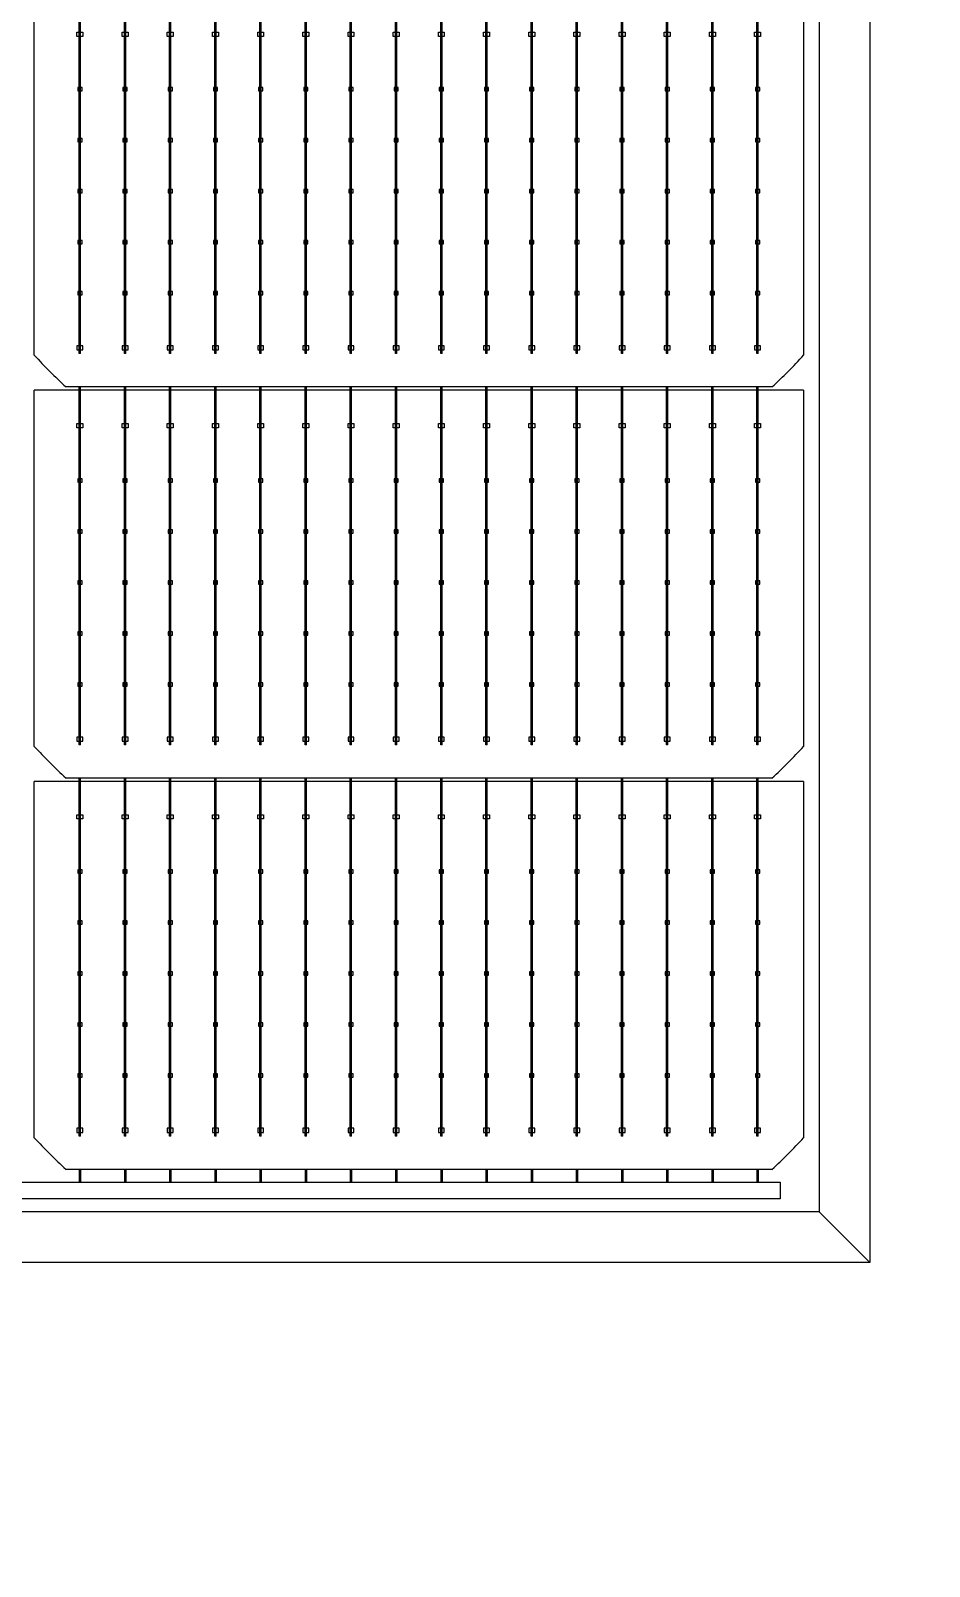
# Model space of a CAD drawing. Header units: millimetres. Extents: x 10297564 to 11610295, y -9287743 to -8409454.
# Drawn here: x 10674389 to 10676095, y -9208731 to -9205814 of the extents above; entities that cross this region are included whole.
import ezdxf

# ---------------------------------------------------------------- set-up
doc = ezdxf.new("R2010")
doc.units = ezdxf.units.MM
doc.header["$LTSCALE"] = 100
doc.layers.add('TEXTLINE', color=1, linetype='Continuous')

# ---------------------------------------------------------------- blocks, each defined once
blk = doc.blocks.new('635W')
for p, q in [((10687025.46, -10026415.96), (10687025.46, -10026331.16)), ((10687025.78, -10026415.96), (10687025.78, -10026331.16)), ((10687036.16, -10026415.96), (10687036.16, -10026331.16)), ((10687036.48, -10026415.96), (10687036.48, -10026331.16)), ((10687046.86, -10026415.96), (10687046.86, -10026331.16)), ((10687047.18, -10026415.96), (10687047.18, -10026331.16)), ((10687057.56, -10026415.96), (10687057.56, -10026331.16)), ((10687057.88, -10026415.96), (10687057.88, -10026331.16)), ((10687068.26, -10026415.96), (10687068.26, -10026331.16)), ((10687068.58, -10026415.96), (10687068.58, -10026331.16)), ((10687078.96, -10026415.96), (10687078.96, -10026331.16)), ((10687079.28, -10026415.96), (10687079.28, -10026331.16)), ((10687089.66, -10026415.96), (10687089.66, -10026331.16)), ((10687089.98, -10026415.96), (10687089.98, -10026331.16)), ((10687100.36, -10026415.96), (10687100.36, -10026331.16)), ((10687100.68, -10026415.96), (10687100.68, -10026331.16)), ((10687111.06, -10026415.96), (10687111.06, -10026331.16)), ((10687111.38, -10026415.96), (10687111.38, -10026331.16)), ((10687121.76, -10026415.96), (10687121.76, -10026331.16)), ((10687122.08, -10026415.96), (10687122.08, -10026331.16)), ((10687132.46, -10026415.96), (10687132.46, -10026331.16)), ((10687132.78, -10026415.96), (10687132.78, -10026331.16)), ((10687143.16, -10026415.96), (10687143.16, -10026331.16)), ((10687143.48, -10026415.96), (10687143.48, -10026331.16)), ((10687153.86, -10026415.96), (10687153.86, -10026331.16)), ((10687154.18, -10026415.96), (10687154.18, -10026331.16)), ((10687164.56, -10026415.96), (10687164.56, -10026331.16)), ((10687164.88, -10026415.96), (10687164.88, -10026331.16)), ((10687175.26, -10026415.96), (10687175.26, -10026331.16)), ((10687175.58, -10026415.96), (10687175.58, -10026331.16)), ((10687185.96, -10026415.96), (10687185.96, -10026331.16)), ((10687186.28, -10026415.96), (10687186.28, -10026331.16)), ((10687197.02, -10026424.64), (10687014.82, -10026424.64)), ((10687025.46, -10026508.64), (10687025.46, -10026423.83)), ((10687025.78, -10026508.64), (10687025.78, -10026423.83)), ((10687036.16, -10026508.64), (10687036.16, -10026423.83)), ((10687036.48, -10026508.64), (10687036.48, -10026423.83)), ((10687046.86, -10026508.64), (10687046.86, -10026423.83)), ((10687047.18, -10026508.64), (10687047.18, -10026423.83)), ((10687057.56, -10026508.64), (10687057.56, -10026423.83)), ((10687057.88, -10026508.64), (10687057.88, -10026423.83)), ((10687068.26, -10026508.64), (10687068.26, -10026423.83)), ((10687068.58, -10026508.64), (10687068.58, -10026423.83)), ((10687078.96, -10026508.64), (10687078.96, -10026423.83)), ((10687079.28, -10026508.64), (10687079.28, -10026423.83)), ((10687089.66, -10026508.64), (10687089.66, -10026423.83)), ((10687089.98, -10026508.64), (10687089.98, -10026423.83)), ((10687100.36, -10026508.64), (10687100.36, -10026423.83)), ((10687100.68, -10026508.64), (10687100.68, -10026423.83)), ((10687111.06, -10026508.64), (10687111.06, -10026423.83)), ((10687111.38, -10026508.64), (10687111.38, -10026423.83)), ((10687121.76, -10026508.64), (10687121.76, -10026423.83)), ((10687122.08, -10026508.64), (10687122.08, -10026423.83)), ((10687132.46, -10026508.64), (10687132.46, -10026423.83)), ((10687132.78, -10026508.64), (10687132.78, -10026423.83)), ((10687143.16, -10026508.64), (10687143.16, -10026423.83)), ((10687143.48, -10026508.64), (10687143.48, -10026423.83)), ((10687153.86, -10026508.64), (10687153.86, -10026423.83)), ((10687154.18, -10026508.64), (10687154.18, -10026423.83)), ((10687164.56, -10026508.64), (10687164.56, -10026423.83)), ((10687164.88, -10026508.64), (10687164.88, -10026423.83)), ((10687175.26, -10026508.64), (10687175.26, -10026423.83)), ((10687175.58, -10026508.64), (10687175.58, -10026423.83)), ((10687185.96, -10026508.64), (10687185.96, -10026423.83)), ((10687186.28, -10026508.64), (10687186.28, -10026423.83)), ((10687025.46, -10026601.31), (10687025.46, -10026516.51)), ((10687025.78, -10026601.31), (10687025.78, -10026516.51)), ((10687036.16, -10026601.31), (10687036.16, -10026516.51)), ((10687036.48, -10026601.31), (10687036.48, -10026516.51)), ((10687046.86, -10026601.31), (10687046.86, -10026516.51)), ((10687047.18, -10026601.31), (10687047.18, -10026516.51)), ((10687057.56, -10026601.31), (10687057.56, -10026516.51)), ((10687057.88, -10026601.31), (10687057.88, -10026516.51)), ((10687068.26, -10026601.31), (10687068.26, -10026516.51)), ((10687068.58, -10026601.31), (10687068.58, -10026516.51)), ((10687078.96, -10026601.31), (10687078.96, -10026516.51)), ((10687079.28, -10026601.31), (10687079.28, -10026516.51)), ((10687089.66, -10026601.31), (10687089.66, -10026516.51)), ((10687089.98, -10026601.31), (10687089.98, -10026516.51)), ((10687100.36, -10026601.31), (10687100.36, -10026516.51)), ((10687100.68, -10026601.31), (10687100.68, -10026516.51)), ((10687111.06, -10026601.31), (10687111.06, -10026516.51)), ((10687111.38, -10026601.31), (10687111.38, -10026516.51)), ((10687121.76, -10026601.31), (10687121.76, -10026516.51)), ((10687122.08, -10026601.31), (10687122.08, -10026516.51)), ((10687132.46, -10026601.31), (10687132.46, -10026516.51)), ((10687132.78, -10026601.31), (10687132.78, -10026516.51)), ((10687143.16, -10026601.31), (10687143.16, -10026516.51)), ((10687143.48, -10026601.31), (10687143.48, -10026516.51)), ((10687153.86, -10026601.31), (10687153.86, -10026516.51)), ((10687154.18, -10026601.31), (10687154.18, -10026516.51)), ((10687164.56, -10026601.31), (10687164.56, -10026516.51)), ((10687164.88, -10026601.31), (10687164.88, -10026516.51)), ((10687175.26, -10026601.31), (10687175.26, -10026516.51)), ((10687175.58, -10026601.31), (10687175.58, -10026516.51)), ((10687185.96, -10026601.31), (10687185.96, -10026516.51)), ((10687186.28, -10026601.31), (10687186.28, -10026516.51)), ((10687197.02, -10026517.31), (10687014.82, -10026517.31)), ((10687025.46, -10026609.19), (10687025.46, -10026612.19)), ((10687025.78, -10026609.19), (10687025.78, -10026612.19)), ((10687036.16, -10026609.19), (10687036.16, -10026612.19)), ((10687036.48, -10026609.19), (10687036.48, -10026612.19)), ((10687046.86, -10026609.19), (10687046.86, -10026612.19)), ((10687047.18, -10026609.19), (10687047.18, -10026612.19)), ((10687057.56, -10026609.19), (10687057.56, -10026612.19)), ((10687057.88, -10026609.19), (10687057.88, -10026612.19)), ((10687068.26, -10026609.19), (10687068.26, -10026612.19)), ((10687068.58, -10026609.19), (10687068.58, -10026612.19)), ((10687078.96, -10026609.19), (10687078.96, -10026612.19)), ((10687079.28, -10026609.19), (10687079.28, -10026612.19)), ((10687089.66, -10026609.19), (10687089.66, -10026612.19)), ((10687089.98, -10026609.19), (10687089.98, -10026612.19)), ((10687100.36, -10026609.19), (10687100.36, -10026612.19)), ((10687100.68, -10026609.19), (10687100.68, -10026612.19)), ((10687111.06, -10026609.19), (10687111.06, -10026612.19)), ((10687111.38, -10026609.19), (10687111.38, -10026612.19)), ((10687121.76, -10026609.19), (10687121.76, -10026612.19)), ((10687122.08, -10026609.19), (10687122.08, -10026612.19)), ((10687132.46, -10026609.19), (10687132.46, -10026612.19)), ((10687132.78, -10026609.19), (10687132.78, -10026612.19)), ((10687143.16, -10026609.19), (10687143.16, -10026612.19)), ((10687143.48, -10026609.19), (10687143.48, -10026612.19)), ((10687153.86, -10026609.19), (10687153.86, -10026612.19)), ((10687154.18, -10026609.19), (10687154.18, -10026612.19)), ((10687164.56, -10026609.19), (10687164.56, -10026612.19)), ((10687164.88, -10026609.19), (10687164.88, -10026612.19)), ((10687175.26, -10026609.19), (10687175.26, -10026612.19)), ((10687175.58, -10026609.19), (10687175.58, -10026612.19)), ((10687185.96, -10026609.19), (10687185.96, -10026612.19)), ((10687186.28, -10026609.19), (10687186.28, -10026612.19)), ((10687200.67, -10026619.21), (10687212.67, -10026631.21))]:
    blk.add_line(p, q)
for points in [[(10686079.67, -10024167.21), (10687212.67, -10024167.21), (10687212.67, -10026631.21), (10686079.67, -10026631.21)], [(10686091.67, -10024179.21), (10687200.67, -10024179.21), (10687200.67, -10026619.21), (10686091.67, -10026619.21)], [(10687024.92, -10026340.83), (10687024.92, -10026339.83), (10687026.32, -10026339.83), (10687026.32, -10026340.83)], [(10687035.62, -10026340.83), (10687035.62, -10026339.83), (10687037.02, -10026339.83), (10687037.02, -10026340.83)], [(10687046.32, -10026340.83), (10687046.32, -10026339.83), (10687047.72, -10026339.83), (10687047.72, -10026340.83)], [(10687057.02, -10026340.83), (10687057.02, -10026339.83), (10687058.42, -10026339.83), (10687058.42, -10026340.83)], [(10687067.72, -10026340.83), (10687067.72, -10026339.83), (10687069.12, -10026339.83), (10687069.12, -10026340.83)], [(10687078.42, -10026340.83), (10687078.42, -10026339.83), (10687079.82, -10026339.83), (10687079.82, -10026340.83)], [(10687089.12, -10026340.83), (10687089.12, -10026339.83), (10687090.52, -10026339.83), (10687090.52, -10026340.83)], [(10687099.82, -10026340.83), (10687099.82, -10026339.83), (10687101.22, -10026339.83), (10687101.22, -10026340.83)], [(10687110.52, -10026340.83), (10687110.52, -10026339.83), (10687111.92, -10026339.83), (10687111.92, -10026340.83)], [(10687121.22, -10026340.83), (10687121.22, -10026339.83), (10687122.62, -10026339.83), (10687122.62, -10026340.83)], [(10687131.92, -10026340.83), (10687131.92, -10026339.83), (10687133.32, -10026339.83), (10687133.32, -10026340.83)], [(10687142.62, -10026340.83), (10687142.62, -10026339.83), (10687144.02, -10026339.83), (10687144.02, -10026340.83)], [(10687153.32, -10026340.83), (10687153.32, -10026339.83), (10687154.72, -10026339.83), (10687154.72, -10026340.83)], [(10687164.02, -10026340.83), (10687164.02, -10026339.83), (10687165.42, -10026339.83), (10687165.42, -10026340.83)], [(10687174.72, -10026340.83), (10687174.72, -10026339.83), (10687176.12, -10026339.83), (10687176.12, -10026340.83)], [(10687185.42, -10026340.83), (10687185.42, -10026339.83), (10687186.82, -10026339.83), (10687186.82, -10026340.83)], [(10687026.12, -10026352.9), (10687025.12, -10026352.9), (10687025.12, -10026353.7), (10687026.12, -10026353.7)], [(10687036.82, -10026352.9), (10687035.82, -10026352.9), (10687035.82, -10026353.7), (10687036.82, -10026353.7)], [(10687047.52, -10026352.9), (10687046.52, -10026352.9), (10687046.52, -10026353.7), (10687047.52, -10026353.7)], [(10687058.22, -10026352.9), (10687057.22, -10026352.9), (10687057.22, -10026353.7), (10687058.22, -10026353.7)], [(10687068.92, -10026352.9), (10687067.92, -10026352.9), (10687067.92, -10026353.7), (10687068.92, -10026353.7)], [(10687079.62, -10026352.9), (10687078.62, -10026352.9), (10687078.62, -10026353.7), (10687079.62, -10026353.7)], [(10687090.32, -10026352.9), (10687089.32, -10026352.9), (10687089.32, -10026353.7), (10687090.32, -10026353.7)], [(10687101.02, -10026352.9), (10687100.02, -10026352.9), (10687100.02, -10026353.7), (10687101.02, -10026353.7)], [(10687111.72, -10026352.9), (10687110.72, -10026352.9), (10687110.72, -10026353.7), (10687111.72, -10026353.7)], [(10687122.42, -10026352.9), (10687121.42, -10026352.9), (10687121.42, -10026353.7), (10687122.42, -10026353.7)], [(10687133.12, -10026352.9), (10687132.12, -10026352.9), (10687132.12, -10026353.7), (10687133.12, -10026353.7)], [(10687143.82, -10026352.9), (10687142.82, -10026352.9), (10687142.82, -10026353.7), (10687143.82, -10026353.7)], [(10687154.52, -10026352.9), (10687153.52, -10026352.9), (10687153.52, -10026353.7), (10687154.52, -10026353.7)], [(10687165.22, -10026352.9), (10687164.22, -10026352.9), (10687164.22, -10026353.7), (10687165.22, -10026353.7)], [(10687175.92, -10026352.9), (10687174.92, -10026352.9), (10687174.92, -10026353.7), (10687175.92, -10026353.7)], [(10687186.62, -10026352.9), (10687185.62, -10026352.9), (10687185.62, -10026353.7), (10687186.62, -10026353.7)], [(10687026.12, -10026364.98), (10687025.12, -10026364.98), (10687025.12, -10026365.78), (10687026.12, -10026365.78)], [(10687036.82, -10026364.98), (10687035.82, -10026364.98), (10687035.82, -10026365.78), (10687036.82, -10026365.78)], [(10687047.52, -10026364.98), (10687046.52, -10026364.98), (10687046.52, -10026365.78), (10687047.52, -10026365.78)], [(10687058.22, -10026364.98), (10687057.22, -10026364.98), (10687057.22, -10026365.78), (10687058.22, -10026365.78)], [(10687068.92, -10026364.98), (10687067.92, -10026364.98), (10687067.92, -10026365.78), (10687068.92, -10026365.78)], [(10687079.62, -10026364.98), (10687078.62, -10026364.98), (10687078.62, -10026365.78), (10687079.62, -10026365.78)], [(10687090.32, -10026364.98), (10687089.32, -10026364.98), (10687089.32, -10026365.78), (10687090.32, -10026365.78)], [(10687101.02, -10026364.98), (10687100.02, -10026364.98), (10687100.02, -10026365.78), (10687101.02, -10026365.78)], [(10687111.72, -10026364.98), (10687110.72, -10026364.98), (10687110.72, -10026365.78), (10687111.72, -10026365.78)], [(10687122.42, -10026364.98), (10687121.42, -10026364.98), (10687121.42, -10026365.78), (10687122.42, -10026365.78)], [(10687133.12, -10026364.98), (10687132.12, -10026364.98), (10687132.12, -10026365.78), (10687133.12, -10026365.78)], [(10687143.82, -10026364.98), (10687142.82, -10026364.98), (10687142.82, -10026365.78), (10687143.82, -10026365.78)], [(10687154.52, -10026364.98), (10687153.52, -10026364.98), (10687153.52, -10026365.78), (10687154.52, -10026365.78)], [(10687165.22, -10026364.98), (10687164.22, -10026364.98), (10687164.22, -10026365.78), (10687165.22, -10026365.78)], [(10687175.92, -10026364.98), (10687174.92, -10026364.98), (10687174.92, -10026365.78), (10687175.92, -10026365.78)], [(10687186.62, -10026364.98), (10687185.62, -10026364.98), (10687185.62, -10026365.78), (10687186.62, -10026365.78)], [(10687026.12, -10026377.06), (10687025.12, -10026377.06), (10687025.12, -10026377.86), (10687026.12, -10026377.86)], [(10687036.82, -10026377.06), (10687035.82, -10026377.06), (10687035.82, -10026377.86), (10687036.82, -10026377.86)], [(10687047.52, -10026377.06), (10687046.52, -10026377.06), (10687046.52, -10026377.86), (10687047.52, -10026377.86)], [(10687058.22, -10026377.06), (10687057.22, -10026377.06), (10687057.22, -10026377.86), (10687058.22, -10026377.86)], [(10687068.92, -10026377.06), (10687067.92, -10026377.06), (10687067.92, -10026377.86), (10687068.92, -10026377.86)], [(10687079.62, -10026377.06), (10687078.62, -10026377.06), (10687078.62, -10026377.86), (10687079.62, -10026377.86)], [(10687090.32, -10026377.06), (10687089.32, -10026377.06), (10687089.32, -10026377.86), (10687090.32, -10026377.86)], [(10687101.02, -10026377.06), (10687100.02, -10026377.06), (10687100.02, -10026377.86), (10687101.02, -10026377.86)], [(10687111.72, -10026377.06), (10687110.72, -10026377.06), (10687110.72, -10026377.86), (10687111.72, -10026377.86)], [(10687122.42, -10026377.06), (10687121.42, -10026377.06), (10687121.42, -10026377.86), (10687122.42, -10026377.86)], [(10687133.12, -10026377.06), (10687132.12, -10026377.06), (10687132.12, -10026377.86), (10687133.12, -10026377.86)], [(10687143.82, -10026377.06), (10687142.82, -10026377.06), (10687142.82, -10026377.86), (10687143.82, -10026377.86)], [(10687154.52, -10026377.06), (10687153.52, -10026377.06), (10687153.52, -10026377.86), (10687154.52, -10026377.86)], [(10687165.22, -10026377.06), (10687164.22, -10026377.06), (10687164.22, -10026377.86), (10687165.22, -10026377.86)], [(10687175.92, -10026377.06), (10687174.92, -10026377.06), (10687174.92, -10026377.86), (10687175.92, -10026377.86)], [(10687186.62, -10026377.06), (10687185.62, -10026377.06), (10687185.62, -10026377.86), (10687186.62, -10026377.86)], [(10687026.12, -10026389.14), (10687025.12, -10026389.14), (10687025.12, -10026389.94), (10687026.12, -10026389.94)], [(10687036.82, -10026389.14), (10687035.82, -10026389.14), (10687035.82, -10026389.94), (10687036.82, -10026389.94)], [(10687047.52, -10026389.14), (10687046.52, -10026389.14), (10687046.52, -10026389.94), (10687047.52, -10026389.94)], [(10687058.22, -10026389.14), (10687057.22, -10026389.14), (10687057.22, -10026389.94), (10687058.22, -10026389.94)], [(10687068.92, -10026389.14), (10687067.92, -10026389.14), (10687067.92, -10026389.94), (10687068.92, -10026389.94)], [(10687079.62, -10026389.14), (10687078.62, -10026389.14), (10687078.62, -10026389.94), (10687079.62, -10026389.94)], [(10687090.32, -10026389.14), (10687089.32, -10026389.14), (10687089.32, -10026389.94), (10687090.32, -10026389.94)], [(10687101.02, -10026389.14), (10687100.02, -10026389.14), (10687100.02, -10026389.94), (10687101.02, -10026389.94)], [(10687111.72, -10026389.14), (10687110.72, -10026389.14), (10687110.72, -10026389.94), (10687111.72, -10026389.94)], [(10687122.42, -10026389.14), (10687121.42, -10026389.14), (10687121.42, -10026389.94), (10687122.42, -10026389.94)], [(10687133.12, -10026389.14), (10687132.12, -10026389.14), (10687132.12, -10026389.94), (10687133.12, -10026389.94)], [(10687143.82, -10026389.14), (10687142.82, -10026389.14), (10687142.82, -10026389.94), (10687143.82, -10026389.94)], [(10687154.52, -10026389.14), (10687153.52, -10026389.14), (10687153.52, -10026389.94), (10687154.52, -10026389.94)], [(10687165.22, -10026389.14), (10687164.22, -10026389.14), (10687164.22, -10026389.94), (10687165.22, -10026389.94)], [(10687175.92, -10026389.14), (10687174.92, -10026389.14), (10687174.92, -10026389.94), (10687175.92, -10026389.94)], [(10687186.62, -10026389.14), (10687185.62, -10026389.14), (10687185.62, -10026389.94), (10687186.62, -10026389.94)], [(10687026.12, -10026401.22), (10687025.12, -10026401.22), (10687025.12, -10026402.02), (10687026.12, -10026402.02)], [(10687036.82, -10026401.22), (10687035.82, -10026401.22), (10687035.82, -10026402.02), (10687036.82, -10026402.02)], [(10687047.52, -10026401.22), (10687046.52, -10026401.22), (10687046.52, -10026402.02), (10687047.52, -10026402.02)], [(10687058.22, -10026401.22), (10687057.22, -10026401.22), (10687057.22, -10026402.02), (10687058.22, -10026402.02)], [(10687068.92, -10026401.22), (10687067.92, -10026401.22), (10687067.92, -10026402.02), (10687068.92, -10026402.02)], [(10687079.62, -10026401.22), (10687078.62, -10026401.22), (10687078.62, -10026402.02), (10687079.62, -10026402.02)], [(10687090.32, -10026401.22), (10687089.32, -10026401.22), (10687089.32, -10026402.02), (10687090.32, -10026402.02)], [(10687101.02, -10026401.22), (10687100.02, -10026401.22), (10687100.02, -10026402.02), (10687101.02, -10026402.02)], [(10687111.72, -10026401.22), (10687110.72, -10026401.22), (10687110.72, -10026402.02), (10687111.72, -10026402.02)], [(10687122.42, -10026401.22), (10687121.42, -10026401.22), (10687121.42, -10026402.02), (10687122.42, -10026402.02)], [(10687133.12, -10026401.22), (10687132.12, -10026401.22), (10687132.12, -10026402.02), (10687133.12, -10026402.02)], [(10687143.82, -10026401.22), (10687142.82, -10026401.22), (10687142.82, -10026402.02), (10687143.82, -10026402.02)], [(10687154.52, -10026401.22), (10687153.52, -10026401.22), (10687153.52, -10026402.02), (10687154.52, -10026402.02)], [(10687165.22, -10026401.22), (10687164.22, -10026401.22), (10687164.22, -10026402.02), (10687165.22, -10026402.02)], [(10687175.92, -10026401.22), (10687174.92, -10026401.22), (10687174.92, -10026402.02), (10687175.92, -10026402.02)], [(10687186.62, -10026401.22), (10687185.62, -10026401.22), (10687185.62, -10026402.02), (10687186.62, -10026402.02)], [(10687024.92, -10026414.09), (10687024.92, -10026415.09), (10687026.32, -10026415.09), (10687026.32, -10026414.09)], [(10687035.62, -10026414.09), (10687035.62, -10026415.09), (10687037.02, -10026415.09), (10687037.02, -10026414.09)], [(10687046.32, -10026414.09), (10687046.32, -10026415.09), (10687047.72, -10026415.09), (10687047.72, -10026414.09)], [(10687057.02, -10026414.09), (10687057.02, -10026415.09), (10687058.42, -10026415.09), (10687058.42, -10026414.09)], [(10687067.72, -10026414.09), (10687067.72, -10026415.09), (10687069.12, -10026415.09), (10687069.12, -10026414.09)], [(10687078.42, -10026414.09), (10687078.42, -10026415.09), (10687079.82, -10026415.09), (10687079.82, -10026414.09)], [(10687089.12, -10026414.09), (10687089.12, -10026415.09), (10687090.52, -10026415.09), (10687090.52, -10026414.09)], [(10687099.82, -10026414.09), (10687099.82, -10026415.09), (10687101.22, -10026415.09), (10687101.22, -10026414.09)], [(10687110.52, -10026414.09), (10687110.52, -10026415.09), (10687111.92, -10026415.09), (10687111.92, -10026414.09)], [(10687121.22, -10026414.09), (10687121.22, -10026415.09), (10687122.62, -10026415.09), (10687122.62, -10026414.09)], [(10687131.92, -10026414.09), (10687131.92, -10026415.09), (10687133.32, -10026415.09), (10687133.32, -10026414.09)], [(10687142.62, -10026414.09), (10687142.62, -10026415.09), (10687144.02, -10026415.09), (10687144.02, -10026414.09)], [(10687153.32, -10026414.09), (10687153.32, -10026415.09), (10687154.72, -10026415.09), (10687154.72, -10026414.09)], [(10687164.02, -10026414.09), (10687164.02, -10026415.09), (10687165.42, -10026415.09), (10687165.42, -10026414.09)], [(10687174.72, -10026414.09), (10687174.72, -10026415.09), (10687176.12, -10026415.09), (10687176.12, -10026414.09)], [(10687185.42, -10026414.09), (10687185.42, -10026415.09), (10687186.82, -10026415.09), (10687186.82, -10026414.09)], [(10687024.92, -10026433.51), (10687024.92, -10026432.51), (10687026.32, -10026432.51), (10687026.32, -10026433.51)], [(10687035.62, -10026433.51), (10687035.62, -10026432.51), (10687037.02, -10026432.51), (10687037.02, -10026433.51)], [(10687046.32, -10026433.51), (10687046.32, -10026432.51), (10687047.72, -10026432.51), (10687047.72, -10026433.51)], [(10687057.02, -10026433.51), (10687057.02, -10026432.51), (10687058.42, -10026432.51), (10687058.42, -10026433.51)], [(10687067.72, -10026433.51), (10687067.72, -10026432.51), (10687069.12, -10026432.51), (10687069.12, -10026433.51)], [(10687078.42, -10026433.51), (10687078.42, -10026432.51), (10687079.82, -10026432.51), (10687079.82, -10026433.51)], [(10687089.12, -10026433.51), (10687089.12, -10026432.51), (10687090.52, -10026432.51), (10687090.52, -10026433.51)], [(10687099.82, -10026433.51), (10687099.82, -10026432.51), (10687101.22, -10026432.51), (10687101.22, -10026433.51)], [(10687110.52, -10026433.51), (10687110.52, -10026432.51), (10687111.92, -10026432.51), (10687111.92, -10026433.51)], [(10687121.22, -10026433.51), (10687121.22, -10026432.51), (10687122.62, -10026432.51), (10687122.62, -10026433.51)], [(10687131.92, -10026433.51), (10687131.92, -10026432.51), (10687133.32, -10026432.51), (10687133.32, -10026433.51)], [(10687142.62, -10026433.51), (10687142.62, -10026432.51), (10687144.02, -10026432.51), (10687144.02, -10026433.51)], [(10687153.32, -10026433.51), (10687153.32, -10026432.51), (10687154.72, -10026432.51), (10687154.72, -10026433.51)], [(10687164.02, -10026433.51), (10687164.02, -10026432.51), (10687165.42, -10026432.51), (10687165.42, -10026433.51)], [(10687174.72, -10026433.51), (10687174.72, -10026432.51), (10687176.12, -10026432.51), (10687176.12, -10026433.51)], [(10687185.42, -10026433.51), (10687185.42, -10026432.51), (10687186.82, -10026432.51), (10687186.82, -10026433.51)], [(10687026.12, -10026445.58), (10687025.12, -10026445.58), (10687025.12, -10026446.38), (10687026.12, -10026446.38)], [(10687036.82, -10026445.58), (10687035.82, -10026445.58), (10687035.82, -10026446.38), (10687036.82, -10026446.38)], [(10687047.52, -10026445.58), (10687046.52, -10026445.58), (10687046.52, -10026446.38), (10687047.52, -10026446.38)], [(10687058.22, -10026445.58), (10687057.22, -10026445.58), (10687057.22, -10026446.38), (10687058.22, -10026446.38)], [(10687068.92, -10026445.58), (10687067.92, -10026445.58), (10687067.92, -10026446.38), (10687068.92, -10026446.38)], [(10687079.62, -10026445.58), (10687078.62, -10026445.58), (10687078.62, -10026446.38), (10687079.62, -10026446.38)], [(10687090.32, -10026445.58), (10687089.32, -10026445.58), (10687089.32, -10026446.38), (10687090.32, -10026446.38)], [(10687101.02, -10026445.58), (10687100.02, -10026445.58), (10687100.02, -10026446.38), (10687101.02, -10026446.38)], [(10687111.72, -10026445.58), (10687110.72, -10026445.58), (10687110.72, -10026446.38), (10687111.72, -10026446.38)], [(10687122.42, -10026445.58), (10687121.42, -10026445.58), (10687121.42, -10026446.38), (10687122.42, -10026446.38)], [(10687133.12, -10026445.58), (10687132.12, -10026445.58), (10687132.12, -10026446.38), (10687133.12, -10026446.38)], [(10687143.82, -10026445.58), (10687142.82, -10026445.58), (10687142.82, -10026446.38), (10687143.82, -10026446.38)], [(10687154.52, -10026445.58), (10687153.52, -10026445.58), (10687153.52, -10026446.38), (10687154.52, -10026446.38)], [(10687165.22, -10026445.58), (10687164.22, -10026445.58), (10687164.22, -10026446.38), (10687165.22, -10026446.38)], [(10687175.92, -10026445.58), (10687174.92, -10026445.58), (10687174.92, -10026446.38), (10687175.92, -10026446.38)], [(10687186.62, -10026445.58), (10687185.62, -10026445.58), (10687185.62, -10026446.38), (10687186.62, -10026446.38)], [(10687026.12, -10026457.66), (10687025.12, -10026457.66), (10687025.12, -10026458.46), (10687026.12, -10026458.46)], [(10687036.82, -10026457.66), (10687035.82, -10026457.66), (10687035.82, -10026458.46), (10687036.82, -10026458.46)], [(10687047.52, -10026457.66), (10687046.52, -10026457.66), (10687046.52, -10026458.46), (10687047.52, -10026458.46)], [(10687058.22, -10026457.66), (10687057.22, -10026457.66), (10687057.22, -10026458.46), (10687058.22, -10026458.46)], [(10687068.92, -10026457.66), (10687067.92, -10026457.66), (10687067.92, -10026458.46), (10687068.92, -10026458.46)], [(10687079.62, -10026457.66), (10687078.62, -10026457.66), (10687078.62, -10026458.46), (10687079.62, -10026458.46)], [(10687090.32, -10026457.66), (10687089.32, -10026457.66), (10687089.32, -10026458.46), (10687090.32, -10026458.46)], [(10687101.02, -10026457.66), (10687100.02, -10026457.66), (10687100.02, -10026458.46), (10687101.02, -10026458.46)], [(10687111.72, -10026457.66), (10687110.72, -10026457.66), (10687110.72, -10026458.46), (10687111.72, -10026458.46)], [(10687122.42, -10026457.66), (10687121.42, -10026457.66), (10687121.42, -10026458.46), (10687122.42, -10026458.46)], [(10687133.12, -10026457.66), (10687132.12, -10026457.66), (10687132.12, -10026458.46), (10687133.12, -10026458.46)], [(10687143.82, -10026457.66), (10687142.82, -10026457.66), (10687142.82, -10026458.46), (10687143.82, -10026458.46)], [(10687154.52, -10026457.66), (10687153.52, -10026457.66), (10687153.52, -10026458.46), (10687154.52, -10026458.46)], [(10687165.22, -10026457.66), (10687164.22, -10026457.66), (10687164.22, -10026458.46), (10687165.22, -10026458.46)], [(10687175.92, -10026457.66), (10687174.92, -10026457.66), (10687174.92, -10026458.46), (10687175.92, -10026458.46)], [(10687186.62, -10026457.66), (10687185.62, -10026457.66), (10687185.62, -10026458.46), (10687186.62, -10026458.46)], [(10687026.12, -10026469.74), (10687025.12, -10026469.74), (10687025.12, -10026470.54), (10687026.12, -10026470.54)], [(10687036.82, -10026469.74), (10687035.82, -10026469.74), (10687035.82, -10026470.54), (10687036.82, -10026470.54)], [(10687047.52, -10026469.74), (10687046.52, -10026469.74), (10687046.52, -10026470.54), (10687047.52, -10026470.54)], [(10687058.22, -10026469.74), (10687057.22, -10026469.74), (10687057.22, -10026470.54), (10687058.22, -10026470.54)], [(10687068.92, -10026469.74), (10687067.92, -10026469.74), (10687067.92, -10026470.54), (10687068.92, -10026470.54)], [(10687079.62, -10026469.74), (10687078.62, -10026469.74), (10687078.62, -10026470.54), (10687079.62, -10026470.54)], [(10687090.32, -10026469.74), (10687089.32, -10026469.74), (10687089.32, -10026470.54), (10687090.32, -10026470.54)], [(10687101.02, -10026469.74), (10687100.02, -10026469.74), (10687100.02, -10026470.54), (10687101.02, -10026470.54)], [(10687111.72, -10026469.74), (10687110.72, -10026469.74), (10687110.72, -10026470.54), (10687111.72, -10026470.54)], [(10687122.42, -10026469.74), (10687121.42, -10026469.74), (10687121.42, -10026470.54), (10687122.42, -10026470.54)], [(10687133.12, -10026469.74), (10687132.12, -10026469.74), (10687132.12, -10026470.54), (10687133.12, -10026470.54)], [(10687143.82, -10026469.74), (10687142.82, -10026469.74), (10687142.82, -10026470.54), (10687143.82, -10026470.54)], [(10687154.52, -10026469.74), (10687153.52, -10026469.74), (10687153.52, -10026470.54), (10687154.52, -10026470.54)], [(10687165.22, -10026469.74), (10687164.22, -10026469.74), (10687164.22, -10026470.54), (10687165.22, -10026470.54)], [(10687175.92, -10026469.74), (10687174.92, -10026469.74), (10687174.92, -10026470.54), (10687175.92, -10026470.54)], [(10687186.62, -10026469.74), (10687185.62, -10026469.74), (10687185.62, -10026470.54), (10687186.62, -10026470.54)], [(10687026.12, -10026481.82), (10687025.12, -10026481.82), (10687025.12, -10026482.62), (10687026.12, -10026482.62)], [(10687036.82, -10026481.82), (10687035.82, -10026481.82), (10687035.82, -10026482.62), (10687036.82, -10026482.62)], [(10687047.52, -10026481.82), (10687046.52, -10026481.82), (10687046.52, -10026482.62), (10687047.52, -10026482.62)], [(10687058.22, -10026481.82), (10687057.22, -10026481.82), (10687057.22, -10026482.62), (10687058.22, -10026482.62)], [(10687068.92, -10026481.82), (10687067.92, -10026481.82), (10687067.92, -10026482.62), (10687068.92, -10026482.62)], [(10687079.62, -10026481.82), (10687078.62, -10026481.82), (10687078.62, -10026482.62), (10687079.62, -10026482.62)], [(10687090.32, -10026481.82), (10687089.32, -10026481.82), (10687089.32, -10026482.62), (10687090.32, -10026482.62)], [(10687101.02, -10026481.82), (10687100.02, -10026481.82), (10687100.02, -10026482.62), (10687101.02, -10026482.62)], [(10687111.72, -10026481.82), (10687110.72, -10026481.82), (10687110.72, -10026482.62), (10687111.72, -10026482.62)], [(10687122.42, -10026481.82), (10687121.42, -10026481.82), (10687121.42, -10026482.62), (10687122.42, -10026482.62)], [(10687133.12, -10026481.82), (10687132.12, -10026481.82), (10687132.12, -10026482.62), (10687133.12, -10026482.62)], [(10687143.82, -10026481.82), (10687142.82, -10026481.82), (10687142.82, -10026482.62), (10687143.82, -10026482.62)], [(10687154.52, -10026481.82), (10687153.52, -10026481.82), (10687153.52, -10026482.62), (10687154.52, -10026482.62)], [(10687165.22, -10026481.82), (10687164.22, -10026481.82), (10687164.22, -10026482.62), (10687165.22, -10026482.62)], [(10687175.92, -10026481.82), (10687174.92, -10026481.82), (10687174.92, -10026482.62), (10687175.92, -10026482.62)], [(10687186.62, -10026481.82), (10687185.62, -10026481.82), (10687185.62, -10026482.62), (10687186.62, -10026482.62)], [(10687026.12, -10026493.9), (10687025.12, -10026493.9), (10687025.12, -10026494.7), (10687026.12, -10026494.7)], [(10687036.82, -10026493.9), (10687035.82, -10026493.9), (10687035.82, -10026494.7), (10687036.82, -10026494.7)], [(10687047.52, -10026493.9), (10687046.52, -10026493.9), (10687046.52, -10026494.7), (10687047.52, -10026494.7)], [(10687058.22, -10026493.9), (10687057.22, -10026493.9), (10687057.22, -10026494.7), (10687058.22, -10026494.7)], [(10687068.92, -10026493.9), (10687067.92, -10026493.9), (10687067.92, -10026494.7), (10687068.92, -10026494.7)], [(10687079.62, -10026493.9), (10687078.62, -10026493.9), (10687078.62, -10026494.7), (10687079.62, -10026494.7)], [(10687090.32, -10026493.9), (10687089.32, -10026493.9), (10687089.32, -10026494.7), (10687090.32, -10026494.7)], [(10687101.02, -10026493.9), (10687100.02, -10026493.9), (10687100.02, -10026494.7), (10687101.02, -10026494.7)], [(10687111.72, -10026493.9), (10687110.72, -10026493.9), (10687110.72, -10026494.7), (10687111.72, -10026494.7)], [(10687122.42, -10026493.9), (10687121.42, -10026493.9), (10687121.42, -10026494.7), (10687122.42, -10026494.7)], [(10687133.12, -10026493.9), (10687132.12, -10026493.9), (10687132.12, -10026494.7), (10687133.12, -10026494.7)], [(10687143.82, -10026493.9), (10687142.82, -10026493.9), (10687142.82, -10026494.7), (10687143.82, -10026494.7)], [(10687154.52, -10026493.9), (10687153.52, -10026493.9), (10687153.52, -10026494.7), (10687154.52, -10026494.7)], [(10687165.22, -10026493.9), (10687164.22, -10026493.9), (10687164.22, -10026494.7), (10687165.22, -10026494.7)], [(10687175.92, -10026493.9), (10687174.92, -10026493.9), (10687174.92, -10026494.7), (10687175.92, -10026494.7)], [(10687186.62, -10026493.9), (10687185.62, -10026493.9), (10687185.62, -10026494.7), (10687186.62, -10026494.7)], [(10687024.92, -10026506.77), (10687024.92, -10026507.77), (10687026.32, -10026507.77), (10687026.32, -10026506.77)], [(10687035.62, -10026506.77), (10687035.62, -10026507.77), (10687037.02, -10026507.77), (10687037.02, -10026506.77)], [(10687046.32, -10026506.77), (10687046.32, -10026507.77), (10687047.72, -10026507.77), (10687047.72, -10026506.77)], [(10687057.02, -10026506.77), (10687057.02, -10026507.77), (10687058.42, -10026507.77), (10687058.42, -10026506.77)], [(10687067.72, -10026506.77), (10687067.72, -10026507.77), (10687069.12, -10026507.77), (10687069.12, -10026506.77)], [(10687078.42, -10026506.77), (10687078.42, -10026507.77), (10687079.82, -10026507.77), (10687079.82, -10026506.77)], [(10687089.12, -10026506.77), (10687089.12, -10026507.77), (10687090.52, -10026507.77), (10687090.52, -10026506.77)], [(10687099.82, -10026506.77), (10687099.82, -10026507.77), (10687101.22, -10026507.77), (10687101.22, -10026506.77)], [(10687110.52, -10026506.77), (10687110.52, -10026507.77), (10687111.92, -10026507.77), (10687111.92, -10026506.77)], [(10687121.22, -10026506.77), (10687121.22, -10026507.77), (10687122.62, -10026507.77), (10687122.62, -10026506.77)], [(10687131.92, -10026506.77), (10687131.92, -10026507.77), (10687133.32, -10026507.77), (10687133.32, -10026506.77)], [(10687142.62, -10026506.77), (10687142.62, -10026507.77), (10687144.02, -10026507.77), (10687144.02, -10026506.77)], [(10687153.32, -10026506.77), (10687153.32, -10026507.77), (10687154.72, -10026507.77), (10687154.72, -10026506.77)], [(10687164.02, -10026506.77), (10687164.02, -10026507.77), (10687165.42, -10026507.77), (10687165.42, -10026506.77)], [(10687174.72, -10026506.77), (10687174.72, -10026507.77), (10687176.12, -10026507.77), (10687176.12, -10026506.77)], [(10687185.42, -10026506.77), (10687185.42, -10026507.77), (10687186.82, -10026507.77), (10687186.82, -10026506.77)], [(10687024.92, -10026526.18), (10687024.92, -10026525.18), (10687026.32, -10026525.18), (10687026.32, -10026526.18)], [(10687035.62, -10026526.18), (10687035.62, -10026525.18), (10687037.02, -10026525.18), (10687037.02, -10026526.18)], [(10687046.32, -10026526.18), (10687046.32, -10026525.18), (10687047.72, -10026525.18), (10687047.72, -10026526.18)], [(10687057.02, -10026526.18), (10687057.02, -10026525.18), (10687058.42, -10026525.18), (10687058.42, -10026526.18)], [(10687067.72, -10026526.18), (10687067.72, -10026525.18), (10687069.12, -10026525.18), (10687069.12, -10026526.18)], [(10687078.42, -10026526.18), (10687078.42, -10026525.18), (10687079.82, -10026525.18), (10687079.82, -10026526.18)], [(10687089.12, -10026526.18), (10687089.12, -10026525.18), (10687090.52, -10026525.18), (10687090.52, -10026526.18)], [(10687099.82, -10026526.18), (10687099.82, -10026525.18), (10687101.22, -10026525.18), (10687101.22, -10026526.18)], [(10687110.52, -10026526.18), (10687110.52, -10026525.18), (10687111.92, -10026525.18), (10687111.92, -10026526.18)], [(10687121.22, -10026526.18), (10687121.22, -10026525.18), (10687122.62, -10026525.18), (10687122.62, -10026526.18)], [(10687131.92, -10026526.18), (10687131.92, -10026525.18), (10687133.32, -10026525.18), (10687133.32, -10026526.18)], [(10687142.62, -10026526.18), (10687142.62, -10026525.18), (10687144.02, -10026525.18), (10687144.02, -10026526.18)], [(10687153.32, -10026526.18), (10687153.32, -10026525.18), (10687154.72, -10026525.18), (10687154.72, -10026526.18)], [(10687164.02, -10026526.18), (10687164.02, -10026525.18), (10687165.42, -10026525.18), (10687165.42, -10026526.18)], [(10687174.72, -10026526.18), (10687174.72, -10026525.18), (10687176.12, -10026525.18), (10687176.12, -10026526.18)], [(10687185.42, -10026526.18), (10687185.42, -10026525.18), (10687186.82, -10026525.18), (10687186.82, -10026526.18)], [(10687026.12, -10026538.25), (10687025.12, -10026538.25), (10687025.12, -10026539.05), (10687026.12, -10026539.05)], [(10687036.82, -10026538.25), (10687035.82, -10026538.25), (10687035.82, -10026539.05), (10687036.82, -10026539.05)], [(10687047.52, -10026538.25), (10687046.52, -10026538.25), (10687046.52, -10026539.05), (10687047.52, -10026539.05)], [(10687058.22, -10026538.25), (10687057.22, -10026538.25), (10687057.22, -10026539.05), (10687058.22, -10026539.05)], [(10687068.92, -10026538.25), (10687067.92, -10026538.25), (10687067.92, -10026539.05), (10687068.92, -10026539.05)], [(10687079.62, -10026538.25), (10687078.62, -10026538.25), (10687078.62, -10026539.05), (10687079.62, -10026539.05)], [(10687090.32, -10026538.25), (10687089.32, -10026538.25), (10687089.32, -10026539.05), (10687090.32, -10026539.05)], [(10687101.02, -10026538.25), (10687100.02, -10026538.25), (10687100.02, -10026539.05), (10687101.02, -10026539.05)], [(10687111.72, -10026538.25), (10687110.72, -10026538.25), (10687110.72, -10026539.05), (10687111.72, -10026539.05)], [(10687122.42, -10026538.25), (10687121.42, -10026538.25), (10687121.42, -10026539.05), (10687122.42, -10026539.05)], [(10687133.12, -10026538.25), (10687132.12, -10026538.25), (10687132.12, -10026539.05), (10687133.12, -10026539.05)], [(10687143.82, -10026538.25), (10687142.82, -10026538.25), (10687142.82, -10026539.05), (10687143.82, -10026539.05)], [(10687154.52, -10026538.25), (10687153.52, -10026538.25), (10687153.52, -10026539.05), (10687154.52, -10026539.05)], [(10687165.22, -10026538.25), (10687164.22, -10026538.25), (10687164.22, -10026539.05), (10687165.22, -10026539.05)], [(10687175.92, -10026538.25), (10687174.92, -10026538.25), (10687174.92, -10026539.05), (10687175.92, -10026539.05)], [(10687186.62, -10026538.25), (10687185.62, -10026538.25), (10687185.62, -10026539.05), (10687186.62, -10026539.05)], [(10687026.12, -10026550.33), (10687025.12, -10026550.33), (10687025.12, -10026551.13), (10687026.12, -10026551.13)], [(10687036.82, -10026550.33), (10687035.82, -10026550.33), (10687035.82, -10026551.13), (10687036.82, -10026551.13)], [(10687047.52, -10026550.33), (10687046.52, -10026550.33), (10687046.52, -10026551.13), (10687047.52, -10026551.13)], [(10687058.22, -10026550.33), (10687057.22, -10026550.33), (10687057.22, -10026551.13), (10687058.22, -10026551.13)], [(10687068.92, -10026550.33), (10687067.92, -10026550.33), (10687067.92, -10026551.13), (10687068.92, -10026551.13)], [(10687079.62, -10026550.33), (10687078.62, -10026550.33), (10687078.62, -10026551.13), (10687079.62, -10026551.13)], [(10687090.32, -10026550.33), (10687089.32, -10026550.33), (10687089.32, -10026551.13), (10687090.32, -10026551.13)], [(10687101.02, -10026550.33), (10687100.02, -10026550.33), (10687100.02, -10026551.13), (10687101.02, -10026551.13)], [(10687111.72, -10026550.33), (10687110.72, -10026550.33), (10687110.72, -10026551.13), (10687111.72, -10026551.13)], [(10687122.42, -10026550.33), (10687121.42, -10026550.33), (10687121.42, -10026551.13), (10687122.42, -10026551.13)], [(10687133.12, -10026550.33), (10687132.12, -10026550.33), (10687132.12, -10026551.13), (10687133.12, -10026551.13)], [(10687143.82, -10026550.33), (10687142.82, -10026550.33), (10687142.82, -10026551.13), (10687143.82, -10026551.13)], [(10687154.52, -10026550.33), (10687153.52, -10026550.33), (10687153.52, -10026551.13), (10687154.52, -10026551.13)], [(10687165.22, -10026550.33), (10687164.22, -10026550.33), (10687164.22, -10026551.13), (10687165.22, -10026551.13)], [(10687175.92, -10026550.33), (10687174.92, -10026550.33), (10687174.92, -10026551.13), (10687175.92, -10026551.13)], [(10687186.62, -10026550.33), (10687185.62, -10026550.33), (10687185.62, -10026551.13), (10687186.62, -10026551.13)], [(10687026.12, -10026562.41), (10687025.12, -10026562.41), (10687025.12, -10026563.21), (10687026.12, -10026563.21)], [(10687036.82, -10026562.41), (10687035.82, -10026562.41), (10687035.82, -10026563.21), (10687036.82, -10026563.21)], [(10687047.52, -10026562.41), (10687046.52, -10026562.41), (10687046.52, -10026563.21), (10687047.52, -10026563.21)], [(10687058.22, -10026562.41), (10687057.22, -10026562.41), (10687057.22, -10026563.21), (10687058.22, -10026563.21)], [(10687068.92, -10026562.41), (10687067.92, -10026562.41), (10687067.92, -10026563.21), (10687068.92, -10026563.21)], [(10687079.62, -10026562.41), (10687078.62, -10026562.41), (10687078.62, -10026563.21), (10687079.62, -10026563.21)], [(10687090.32, -10026562.41), (10687089.32, -10026562.41), (10687089.32, -10026563.21), (10687090.32, -10026563.21)], [(10687101.02, -10026562.41), (10687100.02, -10026562.41), (10687100.02, -10026563.21), (10687101.02, -10026563.21)], [(10687111.72, -10026562.41), (10687110.72, -10026562.41), (10687110.72, -10026563.21), (10687111.72, -10026563.21)], [(10687122.42, -10026562.41), (10687121.42, -10026562.41), (10687121.42, -10026563.21), (10687122.42, -10026563.21)], [(10687133.12, -10026562.41), (10687132.12, -10026562.41), (10687132.12, -10026563.21), (10687133.12, -10026563.21)], [(10687143.82, -10026562.41), (10687142.82, -10026562.41), (10687142.82, -10026563.21), (10687143.82, -10026563.21)], [(10687154.52, -10026562.41), (10687153.52, -10026562.41), (10687153.52, -10026563.21), (10687154.52, -10026563.21)], [(10687165.22, -10026562.41), (10687164.22, -10026562.41), (10687164.22, -10026563.21), (10687165.22, -10026563.21)], [(10687175.92, -10026562.41), (10687174.92, -10026562.41), (10687174.92, -10026563.21), (10687175.92, -10026563.21)], [(10687186.62, -10026562.41), (10687185.62, -10026562.41), (10687185.62, -10026563.21), (10687186.62, -10026563.21)], [(10687026.12, -10026574.49), (10687025.12, -10026574.49), (10687025.12, -10026575.29), (10687026.12, -10026575.29)], [(10687036.82, -10026574.49), (10687035.82, -10026574.49), (10687035.82, -10026575.29), (10687036.82, -10026575.29)], [(10687047.52, -10026574.49), (10687046.52, -10026574.49), (10687046.52, -10026575.29), (10687047.52, -10026575.29)], [(10687058.22, -10026574.49), (10687057.22, -10026574.49), (10687057.22, -10026575.29), (10687058.22, -10026575.29)], [(10687068.92, -10026574.49), (10687067.92, -10026574.49), (10687067.92, -10026575.29), (10687068.92, -10026575.29)], [(10687079.62, -10026574.49), (10687078.62, -10026574.49), (10687078.62, -10026575.29), (10687079.62, -10026575.29)], [(10687090.32, -10026574.49), (10687089.32, -10026574.49), (10687089.32, -10026575.29), (10687090.32, -10026575.29)], [(10687101.02, -10026574.49), (10687100.02, -10026574.49), (10687100.02, -10026575.29), (10687101.02, -10026575.29)], [(10687111.72, -10026574.49), (10687110.72, -10026574.49), (10687110.72, -10026575.29), (10687111.72, -10026575.29)], [(10687122.42, -10026574.49), (10687121.42, -10026574.49), (10687121.42, -10026575.29), (10687122.42, -10026575.29)], [(10687133.12, -10026574.49), (10687132.12, -10026574.49), (10687132.12, -10026575.29), (10687133.12, -10026575.29)], [(10687143.82, -10026574.49), (10687142.82, -10026574.49), (10687142.82, -10026575.29), (10687143.82, -10026575.29)], [(10687154.52, -10026574.49), (10687153.52, -10026574.49), (10687153.52, -10026575.29), (10687154.52, -10026575.29)], [(10687165.22, -10026574.49), (10687164.22, -10026574.49), (10687164.22, -10026575.29), (10687165.22, -10026575.29)], [(10687175.92, -10026574.49), (10687174.92, -10026574.49), (10687174.92, -10026575.29), (10687175.92, -10026575.29)], [(10687186.62, -10026574.49), (10687185.62, -10026574.49), (10687185.62, -10026575.29), (10687186.62, -10026575.29)], [(10687026.12, -10026586.57), (10687025.12, -10026586.57), (10687025.12, -10026587.37), (10687026.12, -10026587.37)], [(10687036.82, -10026586.57), (10687035.82, -10026586.57), (10687035.82, -10026587.37), (10687036.82, -10026587.37)], [(10687047.52, -10026586.57), (10687046.52, -10026586.57), (10687046.52, -10026587.37), (10687047.52, -10026587.37)], [(10687058.22, -10026586.57), (10687057.22, -10026586.57), (10687057.22, -10026587.37), (10687058.22, -10026587.37)], [(10687068.92, -10026586.57), (10687067.92, -10026586.57), (10687067.92, -10026587.37), (10687068.92, -10026587.37)], [(10687079.62, -10026586.57), (10687078.62, -10026586.57), (10687078.62, -10026587.37), (10687079.62, -10026587.37)], [(10687090.32, -10026586.57), (10687089.32, -10026586.57), (10687089.32, -10026587.37), (10687090.32, -10026587.37)], [(10687101.02, -10026586.57), (10687100.02, -10026586.57), (10687100.02, -10026587.37), (10687101.02, -10026587.37)], [(10687111.72, -10026586.57), (10687110.72, -10026586.57), (10687110.72, -10026587.37), (10687111.72, -10026587.37)], [(10687122.42, -10026586.57), (10687121.42, -10026586.57), (10687121.42, -10026587.37), (10687122.42, -10026587.37)], [(10687133.12, -10026586.57), (10687132.12, -10026586.57), (10687132.12, -10026587.37), (10687133.12, -10026587.37)], [(10687143.82, -10026586.57), (10687142.82, -10026586.57), (10687142.82, -10026587.37), (10687143.82, -10026587.37)], [(10687154.52, -10026586.57), (10687153.52, -10026586.57), (10687153.52, -10026587.37), (10687154.52, -10026587.37)], [(10687165.22, -10026586.57), (10687164.22, -10026586.57), (10687164.22, -10026587.37), (10687165.22, -10026587.37)], [(10687175.92, -10026586.57), (10687174.92, -10026586.57), (10687174.92, -10026587.37), (10687175.92, -10026587.37)], [(10687186.62, -10026586.57), (10687185.62, -10026586.57), (10687185.62, -10026587.37), (10687186.62, -10026587.37)], [(10687024.92, -10026599.44), (10687024.92, -10026600.44), (10687026.32, -10026600.44), (10687026.32, -10026599.44)], [(10687035.62, -10026599.44), (10687035.62, -10026600.44), (10687037.02, -10026600.44), (10687037.02, -10026599.44)], [(10687046.32, -10026599.44), (10687046.32, -10026600.44), (10687047.72, -10026600.44), (10687047.72, -10026599.44)], [(10687057.02, -10026599.44), (10687057.02, -10026600.44), (10687058.42, -10026600.44), (10687058.42, -10026599.44)], [(10687067.72, -10026599.44), (10687067.72, -10026600.44), (10687069.12, -10026600.44), (10687069.12, -10026599.44)], [(10687078.42, -10026599.44), (10687078.42, -10026600.44), (10687079.82, -10026600.44), (10687079.82, -10026599.44)], [(10687089.12, -10026599.44), (10687089.12, -10026600.44), (10687090.52, -10026600.44), (10687090.52, -10026599.44)], [(10687099.82, -10026599.44), (10687099.82, -10026600.44), (10687101.22, -10026600.44), (10687101.22, -10026599.44)], [(10687110.52, -10026599.44), (10687110.52, -10026600.44), (10687111.92, -10026600.44), (10687111.92, -10026599.44)], [(10687121.22, -10026599.44), (10687121.22, -10026600.44), (10687122.62, -10026600.44), (10687122.62, -10026599.44)], [(10687131.92, -10026599.44), (10687131.92, -10026600.44), (10687133.32, -10026600.44), (10687133.32, -10026599.44)], [(10687142.62, -10026599.44), (10687142.62, -10026600.44), (10687144.02, -10026600.44), (10687144.02, -10026599.44)], [(10687153.32, -10026599.44), (10687153.32, -10026600.44), (10687154.72, -10026600.44), (10687154.72, -10026599.44)], [(10687164.02, -10026599.44), (10687164.02, -10026600.44), (10687165.42, -10026600.44), (10687165.42, -10026599.44)], [(10687174.72, -10026599.44), (10687174.72, -10026600.44), (10687176.12, -10026600.44), (10687176.12, -10026599.44)], [(10687185.42, -10026599.44), (10687185.42, -10026600.44), (10687186.82, -10026600.44), (10687186.82, -10026599.44)], [(10687191.47, -10026616.19), (10686836.47, -10026616.19), (10686836.47, -10026612.19), (10687191.47, -10026612.19)]]:
    blk.add_lwpolyline(points, close=True)
for points in [[(10687014.82, -10026416.33), (10687014.82, -10026331.96)], [(10687197.02, -10026331.96), (10687197.02, -10026416.33)], [(10687025.78, -10026415.96), (10687025.46, -10026415.96)], [(10687036.48, -10026415.96), (10687036.16, -10026415.96)], [(10687047.18, -10026415.96), (10687046.86, -10026415.96)], [(10687057.88, -10026415.96), (10687057.56, -10026415.96)], [(10687068.58, -10026415.96), (10687068.26, -10026415.96)], [(10687079.28, -10026415.96), (10687078.96, -10026415.96)], [(10687089.98, -10026415.96), (10687089.66, -10026415.96)], [(10687100.68, -10026415.96), (10687100.36, -10026415.96)], [(10687111.38, -10026415.96), (10687111.06, -10026415.96)], [(10687122.08, -10026415.96), (10687121.76, -10026415.96)], [(10687132.78, -10026415.96), (10687132.46, -10026415.96)], [(10687143.48, -10026415.96), (10687143.16, -10026415.96)], [(10687154.18, -10026415.96), (10687153.86, -10026415.96)], [(10687164.88, -10026415.96), (10687164.56, -10026415.96)], [(10687175.58, -10026415.96), (10687175.26, -10026415.96)], [(10687186.28, -10026415.96), (10687185.96, -10026415.96)], [(10687014.82, -10026509.01), (10687014.82, -10026424.64)], [(10687189.52, -10026423.84), (10687022.33, -10026423.84)], [(10687197.02, -10026424.64), (10687197.02, -10026509.01)], [(10687025.78, -10026508.64), (10687025.46, -10026508.64)], [(10687036.48, -10026508.64), (10687036.16, -10026508.64)], [(10687047.18, -10026508.64), (10687046.86, -10026508.64)], [(10687057.88, -10026508.64), (10687057.56, -10026508.64)], [(10687068.58, -10026508.64), (10687068.26, -10026508.64)], [(10687079.28, -10026508.64), (10687078.96, -10026508.64)], [(10687089.98, -10026508.64), (10687089.66, -10026508.64)], [(10687100.68, -10026508.64), (10687100.36, -10026508.64)], [(10687111.38, -10026508.64), (10687111.06, -10026508.64)], [(10687122.08, -10026508.64), (10687121.76, -10026508.64)], [(10687132.78, -10026508.64), (10687132.46, -10026508.64)], [(10687143.48, -10026508.64), (10687143.16, -10026508.64)], [(10687154.18, -10026508.64), (10687153.86, -10026508.64)], [(10687164.88, -10026508.64), (10687164.56, -10026508.64)], [(10687175.58, -10026508.64), (10687175.26, -10026508.64)], [(10687186.28, -10026508.64), (10687185.96, -10026508.64)], [(10687189.52, -10026516.51), (10687022.33, -10026516.51)], [(10687014.82, -10026601.68), (10687014.82, -10026517.31)], [(10687197.02, -10026517.31), (10687197.02, -10026601.68)], [(10687025.78, -10026601.31), (10687025.46, -10026601.31)], [(10687036.48, -10026601.31), (10687036.16, -10026601.31)], [(10687047.18, -10026601.31), (10687046.86, -10026601.31)], [(10687057.88, -10026601.31), (10687057.56, -10026601.31)], [(10687068.58, -10026601.31), (10687068.26, -10026601.31)], [(10687079.28, -10026601.31), (10687078.96, -10026601.31)], [(10687089.98, -10026601.31), (10687089.66, -10026601.31)], [(10687100.68, -10026601.31), (10687100.36, -10026601.31)], [(10687111.38, -10026601.31), (10687111.06, -10026601.31)], [(10687122.08, -10026601.31), (10687121.76, -10026601.31)], [(10687132.78, -10026601.31), (10687132.46, -10026601.31)], [(10687143.48, -10026601.31), (10687143.16, -10026601.31)], [(10687154.18, -10026601.31), (10687153.86, -10026601.31)], [(10687164.88, -10026601.31), (10687164.56, -10026601.31)], [(10687175.58, -10026601.31), (10687175.26, -10026601.31)], [(10687186.28, -10026601.31), (10687185.96, -10026601.31)], [(10687189.52, -10026609.19), (10687022.33, -10026609.19)]]:
    blk.add_lwpolyline(points)
for centre, start, end in [((10687105.82, -10026332.84), 222.5369, 227.4631), ((10687106.02, -10026332.84), 312.5369, 317.4631), ((10687105.82, -10026425.51), 222.5369, 227.4631), ((10687106.02, -10026425.51), 312.5369, 317.4631), ((10687105.82, -10026518.19), 222.5369, 227.4631), ((10687106.02, -10026518.19), 312.5369, 317.4631)]:
    blk.add_arc(centre, 123.5, start, end)

msp = doc.modelspace()

# ---------------------------------------------------------------- wipeouts: each hides what was drawn before it
at = {"linetype": 'ByBlock'}
msp.add_wipeout([(10661157.3, -9184124), (10708842.1, -9184124), (10708842.1, -9214922.7), (10661157.3, -9214922.7)], dxfattribs=at).dxf.layer = 'TEXTLINE'

# ---------------------------------------------------------------- next in the draw order: block references
at = {"linetype": 'Continuous', "xscale": 8.019360487611644, "yscale": 8.019360487611644, "zscale": 8.019360487611644}
msp.add_blockref('635W', (-75028629, 71199016.2), dxfattribs=at)

doc.saveas('drawing.dxf')
